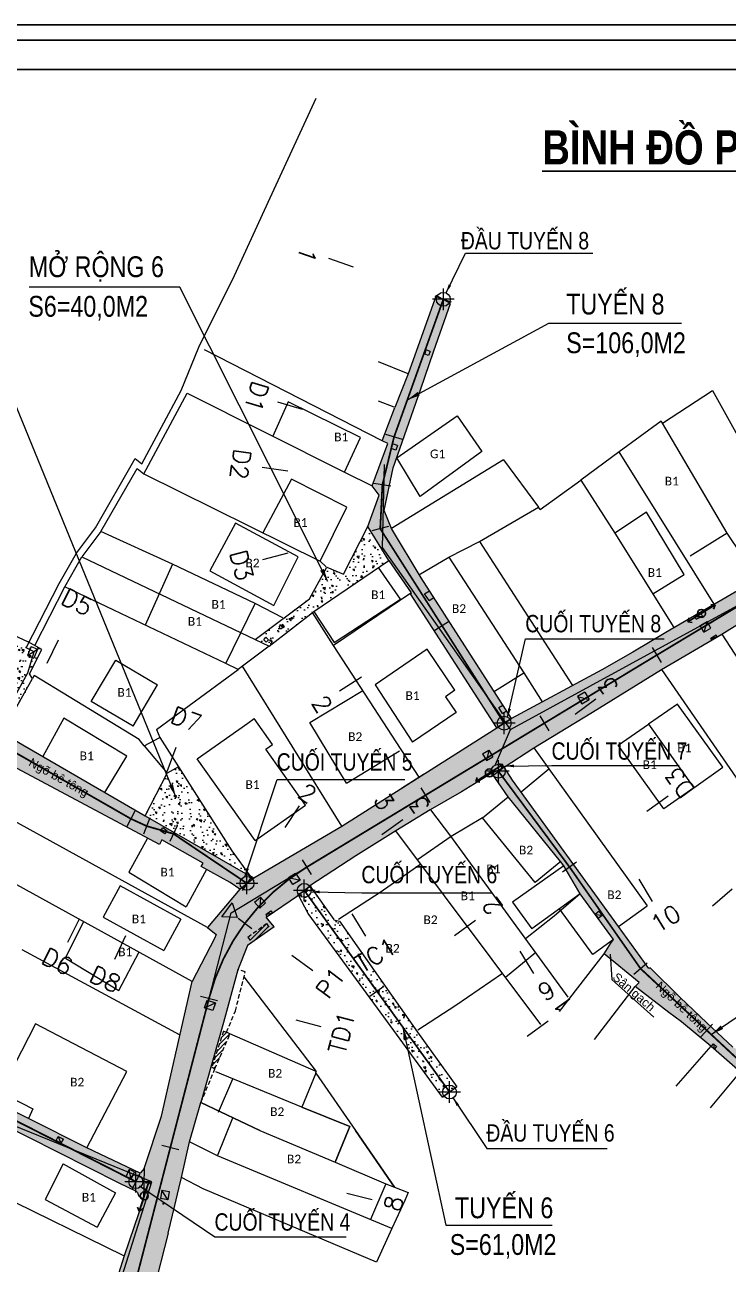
# Model space of a CAD drawing. Header units: metres. Extents: x 598023 to 599449, y 2304619 to 2304947.
# Drawn here: x 598711.2 to 598792.3, y 2304804.3 to 2304947.1 of the extents above; entities that cross this region are included whole.
import ezdxf
from ezdxf.enums import TextEntityAlignment as Align

# ---------------------------------------------------------------- set-up
doc = ezdxf.new("R2010")
doc.units = ezdxf.units.M
doc.header["$MEASUREMENT"] = 0
doc.header["$PDMODE"] = 2
doc.header["$PDSIZE"] = 0.1
doc.linetypes.add('CENTERX2', pattern=[4, 2.5, -0.5, 0.5, -0.5])
doc.linetypes.add('HIDDEN', pattern=[0.375, 0.25, -0.125])
for name, color, linetype in [('Diep_Layer8', 8, 'Continuous'), ('duong', 3, 'Continuous'), ('DUONG DIEN', 20, 'Continuous'), ('ga', 5, 'Continuous'), ('GHI CHU', 7, 'Continuous'), ('KHUNGTEN', 5, 'Continuous'), ('NHA', 2, 'Continuous'), ('pntelev', 2, 'Continuous'), ('thep', 2, 'Continuous'), ('tram', 6, 'Continuous'), ('TUYEN', 7, 'Continuous')]:
    doc.layers.add(name, color=color, linetype=linetype)
for name, color, linetype, lineweight in [('LC Dim', 8, 'Continuous', 18), ('LC Hatch', 252, 'Continuous', 9), ('LC Khac', 4, 'Continuous', 9), ('LC MANH DUT', 35, 'HIDDEN', 5), ('LC Net thay', 7, 'Continuous', 25), ('LC Text2', 7, 'Continuous', 25), ('Level 10', 7, 'Continuous', 0), ('Level 46', 7, 'Continuous', 0)]:
    doc.layers.add(name, color=color, linetype=linetype, lineweight=lineweight)
doc.styles.add('ghi chu', font='arial.ttf')
doc.styles.add('LC 1', font='')
doc.styles.add('LC3', font='', dxfattribs={"width": 0.8})
doc.styles.add('Legend', font='calibri.ttf')
doc.styles.add('T2', font='', dxfattribs={"width": 0.8})
doc.styles.add('TENCOC', font='Vnromanc.shx')
doc.styles.get('LC 1').set_extended_font_data('.VnAvantH', bold=True)
doc.styles.get('LC3').set_extended_font_data('.VnArialH', bold=True)
doc.styles.get('T2').set_extended_font_data('.VnArialH')
doc.dimstyles.get("Standard").update_dxf_attribs({"dimtxt": 0.18, "dimasz": 0.18, "dimexe": 0.18, "dimexo": 0.0625, "dimgap": 0.09, "dimtad": 0, "dimtih": 1, "dimtoh": 1, "dimdec": 4, "dimzin": 0, "dimdsep": 46, "dimtxsty": 'Standard', "dimcen": 0.09, "dimadec": 0, "dimazin": 0, "dimtfac": 1, "dimtdec": 4, "dimtofl": 0, "dimtmove": 0, "dimatfit": 3, "dimfxl": 1, "dimtolj": 1, "dimtzin": 0, "dimarcsym": 0})
pattern_1 = [(140, (598794.324, 2304714.6822), (0.188256, 2.15178), [0.225, -2.475]), (85, (598794.324, 2304714.6822), (-2.256576, -0.416254), [0.18, -1.98]), (190.4514, (598794.3397, 2304714.8616), (-2.06832, 1.735527), [0.19122, -2.103426]), (136.1842, (598793.724, 2304714.6822), (0.496558, 3.201724), [0.3375, -3.7125]), (186.6356, (598793.7653, 2304714.949), (-2.922356, 2.803986), [0.28683, -3.15514]), (81.1842, (598793.724, 2304714.6822), (-2.922356, 2.803986), [0.27, -2.97]), (111, (598793.874, 2304714.9822), (1.207857, 1.790721), [0.225, -2.475]), (56, (598793.874, 2304714.9822), (-2.17545, 0.729946), [0.18, -1.98]), (161.4514, (598793.9746, 2304715.1315), (-0.967593, 2.520667), [0.19122, -2.103426]), (127.5, (598794.324, 2304714.68224), (-0.9986816, 0.0364796), [0, -1.956, 0, -2.01, 0, -1.9875]), (97.5, (598794.324, 2304714.6822), (-1.183235, 0.7892086), [0, -1.146, 0, -1.911, 0, -0.7575]), (57.5, (598794.324, 2304714.01324), (0.0676646, 1.6014673), [0, -0.75, 0, -2.34, 0, -3.105]), (47.5, (598794.324, 2304713.7132), (-0.300315, 1.7495585), [0, -0.975, 0, -1.554, 0, -2.205])]

# ---------------------------------------------------------------- blocks, each defined once
blk = doc.blocks.new('dj')
at = {"layer": 'Diep_Layer8', "color": 6}
blk.add_line((598291.76, 2304639.49), (598295.46, 2304639.49), dxfattribs=at)
for points in [[(598292.14, 2304639.81), (598291.76, 2304639.49)], [(598292.14, 2304639.17), (598291.76, 2304639.49)], [(598295.07, 2304639.81), (598295.46, 2304639.49)], [(598295.07, 2304639.17), (598295.46, 2304639.49)]]:
    blk.add_lwpolyline(points, dxfattribs=at)
blk.add_circle((598293.61, 2304639.49), 0.459, dxfattribs=at)
blk = doc.blocks.new('a2')
at = {"layer": 'Defpoints', "flags": 128}
blk.add_lwpolyline([(297, 102.507), (0, 102.507), (0, -102.507), (297, -102.507)], close=True, dxfattribs=at)
at = {"layer": 'KHUNGTEN'}
blk.add_lwpolyline([(295.885, -100.496), (10, -100.496), (10, 101.392), (295.885, 101.392)], close=True, dxfattribs=at)
at = {"layer": 'thep'}
blk.add_lwpolyline([(293.77, -98.381), (12.115, -98.381), (12.115, 99.277), (293.77, 99.277)], close=True, dxfattribs=at)
blk = doc.blocks.new('TIEUDE1')
at = {"layer": 'LC Text2', "color": 7, "style": 'LC 1'}
blk.add_attdef('TIªU§Ò', text='', height=5, dxfattribs=at).set_placement((0, 0), align=Align.BOTTOM_CENTER)
blk.add_attdef('TL', text='', height=3, dxfattribs=at).set_placement((0, -2), align=Align.TOP_CENTER)
blk = doc.blocks.new('bu lon')
at = {"layer": 'LC Khac', "color": 9}
for p, q in [((0.786, 0), (-0.786, 0)), ((0, -0.786), (0, 0.786))]:
    blk.add_line(p, q, dxfattribs=at)
at = {"layer": 'LC Khac', "color": 7}
blk.add_circle((0, 0), 0.5, dxfattribs=at)
blk = doc.blocks.new('MM')
at = {"layer": 'LC Khac', "xscale": 2.289702860291335, "yscale": 2.289702860291335, "zscale": 2.289702860291335}
blk.add_blockref('bu lon', (0, 0), dxfattribs=at)
blk = doc.blocks.new('COCTRENTUYEN')
at = {"layer": 'LC Net thay', "lineweight": 0, "flags": 128}
blk.add_lwpolyline([(88.28, 223.51), (86.58, 222.46)], dxfattribs=at)
at = {"layer": 'TUYEN', "color": 1, "lineweight": 0}
for p, q in [((70.06, 275.52), (67.24, 276.53)), ((64.21, 259.12), (61.34, 259.98)), ((62.51, 252.03), (59.54, 252.46)), ((62.51, 242.58), (59.61, 241.81)), ((71, 228.28), (68.47, 226.67)), ((78.14, 217.07), (75.6, 215.46)), ((64.16, 207.24), (65.19, 205.53)), ((56.77, 200.52), (58.38, 199.33)), ((69.88, 201.01), (71.44, 198.45)), ((62.96, 196.26), (65.37, 194.47)), ((52.46, 191.52), (54.4, 191.02)), ((63.42, 188.78), (66.32, 188.02))]:
    blk.add_line(p, q, dxfattribs=at)
at = {"layer": 'TUYEN', "color": 2, "lineweight": 0}
for p, q in [((81.36, 271.48), (79.48, 272.15)), ((75.7, 255.67), (73.79, 256.24)), ((74.39, 250.3), (72.41, 250.59)), ((74.11, 245.65), (72.18, 245.14)), ((81.13, 234.72), (79.44, 233.65)), ((104.48, 231.68), (105.52, 229.97)), ((88.26, 223.51), (86.57, 222.44)), ((91.52, 223.82), (92.56, 222.11)), ((85.96, 216.84), (87.56, 218.04)), ((77.84, 215.53), (78.88, 213.82)), ((44.89, 212.85), (43.97, 211.07)), ((46.6, 212.06), (45.9, 210.19)), ((49.76, 211.14), (48.91, 209.33)), ((94.13, 205.84), (95.75, 207.01)), ((58.36, 205.35), (57.24, 203.69)), ((63.59, 203.12), (65.21, 204.29)), ((102.92, 205.01), (104.48, 202.44)), ((89.24, 196.72), (90.8, 194.15)), ((102.37, 194.05), (103.88, 195.36)), ((71.96, 191.51), (73.58, 192.68)), ((110.07, 186.85), (111.44, 188.31)), ((80.33, 179.89), (81.95, 181.06)), ((48.01, 174.34), (49.95, 173.84)), ((45.46, 171.04), (44.55, 169.25)), ((69.31, 168.82), (72.22, 168.07))]:
    blk.add_line(p, q, dxfattribs=at)
at = {"layer": 'TUYEN', "color": 5, "lineweight": 0}
for p, q in [((36.07, 232.54), (34.74, 229.86)), ((49.61, 220.17), (48.56, 217.36)), ((63.83, 213.44), (62.15, 210.96)), ((38.49, 200.39), (37.12, 197.72)), ((43.82, 198.46), (42.55, 195.74))]:
    blk.add_line(p, q, dxfattribs=at)
at = {"layer": 'TUYEN', "color": 3, "lineweight": 0}
for p, q in [((95.59, 224), (98, 225.78)), ((103.87, 212.85), (106.3, 214.6)), ((111.43, 201.91), (113.7, 203.88))]:
    blk.add_line(p, q, dxfattribs=at)
at = {"layer": 'TUYEN', "color": 6, "lineweight": 0}
for p, q in [((73.33, 210.14), (75.76, 211.89)), ((81.7, 198.52), (84.13, 200.27)), ((90.07, 186.9), (92.5, 188.66))]:
    blk.add_line(p, q, dxfattribs=at)
at = {"layer": 'TUYEN', "color": 1, "linetype": 'CENTERX2', "lineweight": 40, "const_width": 0.2}
for points in [[(80.42, 271.82), (74.74, 255.95), (73.4, 250.44), (73.15, 245.39), (87.42, 222.98), (73.15, 245.39), (87.42, 222.98)], [(-8.81, 224.42), (-2.99, 236.25), (9.41, 229.79), (12.18, 227.89), (24.36, 222.6), (29.99, 220.24), (44.43, 211.96), (46.25, 211.12), (49.33, 210.23), (57.8, 204.52)], [(121.53, 176.48), (118.39, 180.46), (103.13, 194.7), (94.94, 206.42), (86.76, 217.44)], [(81.14, 180.47), (64.4, 203.71)], [(-11.67, 189.14), (23.89, 171.23), (27.29, 179.15), (45.01, 170.14)]]:
    blk.add_lwpolyline(points, dxfattribs=at)
blk.add_lwpolyline([(0, 0), (9.33, 34.54), (26.36, 91.65), (41.92, 141.27), (44.53, 156.91), (53.43, 191.27, -0.195591), (64.67, 206.38), (105, 230.82), (130.47, 246.16), (140.63, 251.35), (151.4, 256.94)], format="xyb", dxfattribs=at)
at = {"layer": 'TUYEN', "color": 1, "lineweight": 0}
blk.add_lwpolyline([(53.43, 191.27), (55.98, 201.11), (64.67, 206.38)], dxfattribs=at)
blk.add_lwpolyline([(54.92, 200.66), (56.11, 202.26), (56.67, 200.6)], close=True, dxfattribs=at)
at = {"layer": 'LC MANH DUT', "xscale": 0.6987324145411622, "yscale": 0.6987324145411622, "zscale": 0.6987324145411622, "rotation": 359.999216292062}
for p in [(80.42, 271.82, 0), (87.42, 222.98, 0), (86.76, 217.44, 0), (57.8, 204.52), (64.4, 203.71, 0), (81.14, 180.47, 0), (45.01, 170.14)]:
    blk.add_blockref('MM', p, dxfattribs=at)
at = {"layer": 'LC Text2', "style": 'T2', "width": 0.8}
for s, p in [('®Çu tuyÕn 8', (82.43, 277.58)), ('cuèi tuyÕn 8', (89.86, 233.45, 0)), ('cuèi tuyÕn 5', (61.23, 217.51, 0)), ('cuèi tuyÕn 7', (92.88, 218.77, 0)), ('cuèi tuyÕn 6', (70.98, 204.53, 0)), ('®Çu tuyÕn 6', (85.37, 174.76)), ('cuèi tuyÕn 4', (54.06, 164.5, 0))]:
    blk.add_text(s, height=2, rotation=0.0008, dxfattribs=at).set_placement(p)
at = {"layer": 'TUYEN', "color": 1, "lineweight": 0, "style": 'TENCOC'}
for s, rotation, p in [('1', 250.3188, (64.09, 278.11)), ('D1', 253.2893, (58.46, 262.58)), ('D2', 261.7124, (56.33, 254.71)), ('D3', 284.8195, (55.78, 242.62)), ('2', 302.4739, (65.16, 225.35)), ('3', 302.4739, (72.29, 214.14)), ('TC1', 31.2177, (71.09, 194.14)), ('P1', 53.3514, (67.18, 191.05)), ('TD1', 75.485, (69.08, 184.7))]:
    blk.add_text(s, height=2, rotation=rotation, dxfattribs=at).set_placement(p)
at = {"layer": 'TUYEN', "color": 5, "lineweight": 0, "style": 'TENCOC'}
for s, rotation, p in [('D5', 333.6958, (36.21, 236.82)), ('D7', 339.664, (48.81, 223.1)), ('2', 325.9693, (63.52, 214.54)), ('D6', 332.8061, (33.95, 195.42)), ('D8', 334.9231, (39.47, 193.32))]:
    blk.add_text(s, height=2, rotation=rotation, dxfattribs=at).set_placement(p)
at = {"layer": 'TUYEN', "color": 3, "lineweight": 0, "style": 'TENCOC'}
for s, rotation, p in [('3', 126.5912, (100.71, 227.17)), ('D3', 125.7632, (109.51, 215.28))]:
    blk.add_text(s, height=2, rotation=rotation, dxfattribs=at).set_placement(p)
at = {"layer": 'TUYEN', "color": 6, "lineweight": 0, "style": 'TENCOC'}
for s, p in [('3', (78.99, 213.4)), ('2', (87.36, 201.78)), ('1', (95.53, 190.43))]:
    blk.add_text(s, height=2, rotation=125.7706, dxfattribs=at).set_placement(p)
at = {"layer": 'TUYEN', "color": 2, "lineweight": 0, "style": 'TENCOC'}
for s, rotation, p in [('10', 31.2177, (105.07, 198.71)), ('9', 31.2177, (92.08, 190.84)), ('8', 75.485, (75.44, 166.55))]:
    blk.add_text(s, height=2, rotation=rotation, dxfattribs=at).set_placement(p)
at = {"layer": 'LC Dim', "lineweight": 0}
for points in [[(80.73, 272.56, 0), (82.98, 277.14, 0), (97.62, 277.14, 0)], [(87.82, 223.66), (89.9, 232.7), (105.84, 232.7)], [(87.56, 218.04), (92.93, 218.11), (107.6, 218.11)], [(57.56, 205.28), (61.27, 216.5), (75.98, 216.5)], [(65.19, 203.55), (71.02, 203.42), (86.08, 203.42)], [(81.54, 179.78, 0), (85.42, 173.96, 0), (99.3, 173.96, 0)], [(45.44, 169.66), (54.1, 163.8), (69.21, 163.8)]]:
    blk.add_leader(points, dimstyle='Standard', override={"dimasz": 1, "dimgap": 0.09, "dimtad": 0, "dimdsep": 0, "dimtix": 1, "dimlwd": 0, "dimlwe": 0}, dxfattribs=at)

msp = doc.modelspace()

# ---------------------------------------------------------------- hatches: boundary and pattern name
at = {"layer": 'ga', "linetype": 'Continuous', "lineweight": 0, "ltscale": 2}
h = msp.add_hatch(dxfattribs=at)
h.set_pattern_fill('ANSI31', color=8, scale=3, angle=-0.17291)
h.set_pattern_definition([(44.827088727, (475.2, 0), (-0.26436360276, 0.26596406813), [])])
h.paths.add_polyline_path([(598734.868, 2304830.841), (598734.494, 2304831.056), (598734.113, 2304831.172), (598732.804, 2304826.995), (598733.148, 2304826.799)])
h.paths.add_polyline_path([(598739.546, 2304842.876), (598739.078, 2304843.545), (598736.928, 2304842.001), (598737.382, 2304841.363)])
at = {"layer": 'LC Hatch', "linetype": 'Continuous', "lineweight": 0}
h = msp.add_hatch(dxfattribs=at)
h.set_pattern_fill('AR-CONC', color=256, scale=0.3, angle=90)
h.set_pattern_definition(pattern_1)
h.paths.add_polyline_path([(598753.474, 2304889.077), (598752.649, 2304891.166), (598753.69, 2304896.053), (598756.841, 2304905.048), (598758.369, 2304909.541), (598760.293, 2304915.025), (598758.611, 2304915.949), (598755.41, 2304906.899), (598753.862, 2304903.014), (598752.407, 2304899.18), (598753.043, 2304898.864), (598751.249, 2304893.987), (598752.059, 2304892.903), (598750.76, 2304889.303), (598753.156, 2304885.376), (598755.776, 2304881.653), (598755.676, 2304881.548), (598765.608, 2304866.127), (598767.315, 2304867.18), (598756.9, 2304883.378)])
at = {"layer": 'LC Hatch', "linetype": 'HIDDEN', "lineweight": 0, "ltscale": 2.5}
h = msp.add_hatch(dxfattribs=at)
h.set_pattern_fill('AR-SAND', color=256, scale=0.5, angle=90)
h.set_pattern_definition([(127.5, (0, 0), (-0.9634118845, -0.03149667905), [0, -0.76, 0, -0.85, 0, -0.8125]), (97.5, (0, 0), (-1.4110730326, 0.8848883526), [0, -0.41, 0, -0.685, 0, -0.2625]), (57.5, (-4e-17, -0.615), (-0.00282952677, 1.55707093088), [0, -0.25, 0, -0.9, 0, -1.175]), (47.5, (-4e-17, -0.615), (-0.4388377825, 1.5030633023), [0, -0.125, 0, -0.59, 0, -0.675])])
h.paths.add_polyline_path([(598725.873, 2304790.199), (598725.691, 2304799.768), (598727.758, 2304807.872), (598728.516, 2304811.059), (598728.981, 2304813.011), (598729.31, 2304814.302), (598730.219, 2304818.39), (598731.534, 2304822.932), (598734.135, 2304832.136), (598735.774, 2304838.237), (598736.9, 2304841.026), (598739.96, 2304843.165), (598739.049, 2304844.276), (598742.775, 2304846.845), (598744.091, 2304847.911), (598749.356, 2304851.358), (598753.979, 2304854.255), (598757.952, 2304856.668), (598761.563, 2304858.746), (598765.024, 2304860.903), (598766.468, 2304861.572), (598769.883, 2304863.818), (598776.646, 2304867.917), (598784.591, 2304872.841), (598791.531, 2304876.896), (598795.282, 2304879.234), (598799.419, 2304881.734), (598806.419, 2304885.731), (598809.194, 2304887.569), (598809.363, 2304887.366), (598813.37, 2304889.811), (598815.837, 2304891.126), (598818.104, 2304892.45), (598821.651, 2304894.763), (598824.701, 2304896.386), (598823.845, 2304898.325), (598820.949, 2304896.977), (598808.446, 2304891.556), (598804.272, 2304888.298), (598800.814, 2304886.255), (598796.868, 2304883.962), (598785.074, 2304877.111), (598781.27, 2304874.823), (598777.708, 2304872.797), (598767.315, 2304867.18), (598765.608, 2304866.127), (598747.746, 2304854.766), (598737.644, 2304848.838), (598736.017, 2304847.534), (598732.275, 2304843.087), (598733.289, 2304842.288), (598733.087, 2304841.821), (598730.533, 2304836.867), (598726.996, 2304821.358), (598725, 2304815.335), (598724.929, 2304811.794), (598722.688, 2304805.26), (598719.938, 2304796.668), (598718.611, 2304793.013), (598718.926, 2304792.903), (598716.251, 2304781.576), (598716.011, 2304780.366), (598711.943, 2304766.604), (598708.327, 2304754.291), (598707.526, 2304751.514), (598705.885, 2304746.709), (598704.786, 2304742.751), (598704.047, 2304739.412), (598703.88, 2304739.374), (598701.684, 2304731.753), (598700.525, 2304728.067), (598700.003, 2304725.738), (598698.751, 2304721.855), (598698.789, 2304721.834), (598696.137, 2304713.164), (598694.253, 2304706.96), (598693.04, 2304702.842), (598688.785, 2304687.346), (598688.077, 2304684.751), (598686.739, 2304680.057), (598682.182, 2304663.63), (598680.959, 2304659.339), (598676.991, 2304645.685), (598676.739, 2304644.007), (598676.4, 2304643.428), (598681.955, 2304644.003), (598682.231, 2304646.111), (598686.295, 2304661.976), (598690.356, 2304677.655), (598695.519, 2304695.167), (598703.677, 2304721.191), (598709.433, 2304739.612), (598715.186, 2304757.546), (598718.109, 2304766.677), (598721.826, 2304778.186), (598723.609, 2304784.33)])
at = {"layer": 'LC Hatch', "linetype": 'Continuous', "lineweight": 0}
h = msp.add_hatch(dxfattribs=at)
h.set_pattern_fill('AR-CONC', color=256, scale=0.3, angle=90)
h.set_pattern_definition(pattern_1)
h.paths.add_polyline_path([(598753.156, 2304885.376), (598750.76, 2304889.303), (598747.945, 2304883.799), (598746.025, 2304884.634), (598744.02, 2304880.986), (598737.789, 2304876.301), (598739.397, 2304875.536), (598744.541, 2304879.516)], flags=17)
h = msp.add_hatch(dxfattribs=at)
h.set_pattern_fill('AR-CONC', color=256, scale=0.3, angle=90)
h.set_pattern_definition(pattern_1)
h.paths.add_polyline_path([(598708.649, 2304865.523), (598707.141, 2304866.137), (598704.497, 2304867.137), (598695.097, 2304870.759), (598691.551, 2304872.229), (598691.655, 2304873.049), (598677.711, 2304880.38), (598677.834, 2304880.772), (598674.573, 2304882.275), (598673.654, 2304880.597), (598673.523, 2304876.904), (598671.382, 2304872.668), (598671.074, 2304871.836), (598669.795, 2304868.595), (598670.641, 2304867.576), (598676.448, 2304878.46), (598683.239, 2304874.95), (598690.355, 2304871.125), (598694.527, 2304868.904), (598698.596, 2304866.795), (598698.787, 2304867.053), (598707.332, 2304863.287), (598708.655, 2304862.346), (598726.743, 2304852.667), (598727.041, 2304853.189), (598731.79, 2304850.505), (598731.568, 2304850.115), (598734.894, 2304848.293), (598736.017, 2304847.534), (598737.644, 2304848.838), (598737.192, 2304849.016), (598725.097, 2304855.979), (598725.101, 2304855.986)])
h = msp.add_hatch(dxfattribs=at)
h.set_pattern_fill('AR-CONC', color=256, scale=0.3, angle=90)
h.set_pattern_definition(pattern_1)
h.paths.add_polyline_path([(598713.218, 2304875.127), (598711.64, 2304876.026), (598705.158, 2304878.991), (598701.543, 2304880.673), (598698.019, 2304882.497), (598697.068, 2304880.58), (598708.143, 2304876.012), (598710.02, 2304875.182), (598710.541, 2304874.671), (598710.4, 2304874.092), (598707.141, 2304866.137), (598708.649, 2304865.523), (598712.145, 2304871.783), (598711.786, 2304872.35)], flags=17)
h = msp.add_hatch(dxfattribs=at)
h.set_pattern_fill('AR-CONC', color=256, scale=0.3, angle=90)
h.set_pattern_definition(pattern_1)
h.paths.add_polyline_path([(598728.957, 2304861.603), (598727.632, 2304860.878), (598725.097, 2304855.979), (598737.192, 2304849.016), (598735.101, 2304851.937)])
h = msp.add_hatch(dxfattribs=at)
h.set_pattern_fill('AR-CONC', color=256, scale=0.3, angle=90)
h.set_pattern_definition(pattern_1)
h.paths.add_polyline_path([(598779.613, 2304843.233), (598767.433, 2304860.069), (598766.468, 2304861.572), (598765.024, 2304860.903), (598766.905, 2304858.164), (598772.965, 2304850.713), (598773.327, 2304850.198), (598775.194, 2304846.993), (598779.05, 2304841.731), (598778.732, 2304841.288), (598777.993, 2304840.077), (598781.995, 2304836.771), (598781.562, 2304836.289), (598785.424, 2304833.306), (598786.873, 2304832.247), (598790.254, 2304829.424), (598793.66, 2304826.486), (598796.649, 2304823.811), (598795.798, 2304822.811), (598797.92, 2304821.183), (598799.893, 2304819.284), (598801.225, 2304821.009), (598799.438, 2304822.696), (598799.655, 2304823.012), (598795.928, 2304826.365), (598793.12, 2304829.149), (598792.801, 2304829.312), (598789.805, 2304832.11), (598786.732, 2304835.041), (598783.267, 2304838.455), (598783.108, 2304838.359)], flags=17)
h = msp.add_hatch(dxfattribs=at)
h.set_pattern_fill('AR-CONC', color=256, scale=0.3, angle=90)
h.set_pattern_definition(pattern_1)
h.paths.add_polyline_path([(598747.484, 2304843.831), (598746.883, 2304843.969), (598744.091, 2304847.911), (598742.775, 2304846.845), (598743.897, 2304844.721), (598753.027, 2304832.215), (598759.354, 2304823.549), (598760.992, 2304824.735), (598756.459, 2304831.031)], flags=17)
h = msp.add_hatch(dxfattribs=at)
h.set_pattern_fill('AR-CONC', color=256, scale=0.3, angle=90)
h.set_pattern_definition(pattern_1)
h.paths.add_polyline_path([(598707.205, 2304821.187), (598722.095, 2304813.679), (598724.066, 2304812.726), (598724.212, 2304812.572), (598724.343, 2304812.23), (598724.668, 2304811.994), (598724.929, 2304811.794), (598725, 2304815.335), (598724.517, 2304814.805), (598718.378, 2304817.716), (598711.681, 2304821.087), (598707.231, 2304823.318), (598705.15, 2304824.203), (598704.807, 2304823.397), (598703.491, 2304820.516), (598701.922, 2304816.606), (598699.435, 2304817.776), (598686.887, 2304823.866), (598683.65, 2304825.548), (598682.507, 2304826.166), (598678.794, 2304828.118), (598675.18, 2304829.938), (598671.633, 2304831.783), (598667.81, 2304833.614), (598666.869, 2304831.926), (598672.492, 2304829.265), (598676.062, 2304827.428), (598679.632, 2304825.587), (598683.272, 2304823.738), (598687.236, 2304821.736), (598691.033, 2304819.82), (598695.07, 2304817.74), (598695.068, 2304817.571), (598704.011, 2304813.533), (598704.411, 2304814.422)])

# ---------------------------------------------------------------- linework, layer by layer
at = {"layer": 'duong', "color": 4, "linetype": 'Continuous', "lineweight": 0}
for p, q in [((598758.611, 2304915.949), (598755.41, 2304906.899)), ((598760.293, 2304915.025), (598758.611, 2304915.949)), ((598758.369, 2304909.541), (598760.293, 2304915.025)), ((598756.841, 2304905.048), (598758.369, 2304909.541)), ((598755.41, 2304906.899), (598753.862, 2304903.014)), ((598753.69, 2304896.053), (598756.841, 2304905.048)), ((598752.407, 2304899.18), (598753.862, 2304903.014)), ((598751.249, 2304893.987), (598753.043, 2304898.864)), ((598753.043, 2304898.864), (598752.407, 2304899.18)), ((598752.649, 2304891.166), (598753.69, 2304896.053)), ((598750.76, 2304889.303), (598752.059, 2304892.903)), ((598752.059, 2304892.903), (598751.249, 2304893.987)), ((598753.474, 2304889.077), (598752.649, 2304891.166)), ((598747.945, 2304883.799), (598750.76, 2304889.303)), ((598756.9, 2304883.378), (598753.474, 2304889.077)), ((598744.02, 2304880.986), (598746.025, 2304884.634)), ((598744.541, 2304879.516), (598753.156, 2304885.376)), ((598746.025, 2304884.634), (598747.945, 2304883.799)), ((598753.156, 2304885.376), (598755.754, 2304881.684)), ((598767.315, 2304867.18), (598756.9, 2304883.378)), ((598796.868, 2304883.962), (598785.074, 2304877.111)), ((598755.676, 2304881.548), (598755.767, 2304881.644)), ((598765.608, 2304866.127), (598755.676, 2304881.548)), ((598737.789, 2304876.301), (598744.02, 2304880.986)), ((598705.158, 2304878.991), (598711.64, 2304876.026)), ((598739.397, 2304875.536), (598744.541, 2304879.516)), ((598791.531, 2304876.896), (598795.282, 2304879.234)), ((598785.074, 2304877.111), (598781.27, 2304874.823)), ((598713.218, 2304875.127), (598711.64, 2304876.026)), ((598737.789, 2304876.301), (598739.397, 2304875.536)), ((598784.591, 2304872.841), (598791.531, 2304876.896)), ((598711.786, 2304872.35), (598713.218, 2304875.127)), ((598781.27, 2304874.823), (598777.708, 2304872.797)), ((598777.708, 2304872.797), (598767.315, 2304867.18)), ((598776.646, 2304867.917), (598784.591, 2304872.841)), ((598708.649, 2304865.523), (598712.145, 2304871.783)), ((598712.145, 2304871.783), (598711.786, 2304872.35)), ((598769.883, 2304863.818), (598776.646, 2304867.917)), ((598708.649, 2304865.523), (598725.101, 2304855.986)), ((598747.746, 2304854.766), (598765.608, 2304866.127)), ((598725.013, 2304864.031), (598726.8, 2304865.015)), ((598726.8, 2304865.015), (598728.957, 2304861.603)), ((598725.013, 2304864.031), (598727.632, 2304860.878)), ((598766.468, 2304861.572), (598769.883, 2304863.818)), ((598726.743, 2304852.667), (598708.655, 2304862.346)), ((598728.957, 2304861.603), (598735.101, 2304851.937)), ((598767.433, 2304860.069), (598766.468, 2304861.572)), ((598725.097, 2304855.979), (598727.632, 2304860.878)), ((598765.024, 2304860.903), (598761.563, 2304858.746)), ((598766.905, 2304858.164), (598765.024, 2304860.903)), ((598779.613, 2304843.233), (598767.433, 2304860.069)), ((598761.563, 2304858.746), (598757.952, 2304856.668)), ((598772.965, 2304850.713), (598766.905, 2304858.164)), ((598757.952, 2304856.668), (598753.979, 2304854.255)), ((598737.644, 2304848.838), (598747.746, 2304854.766)), ((598753.979, 2304854.255), (598749.356, 2304851.358)), ((598727.041, 2304853.189), (598726.743, 2304852.667)), ((598731.79, 2304850.505), (598727.041, 2304853.189)), ((598735.101, 2304851.937), (598737.192, 2304849.016)), ((598749.356, 2304851.358), (598744.091, 2304847.911)), ((598731.568, 2304850.115), (598731.79, 2304850.505)), ((598734.894, 2304848.293), (598731.568, 2304850.115)), ((598773.327, 2304850.198), (598772.965, 2304850.713)), ((598775.194, 2304846.993), (598773.327, 2304850.198)), ((598737.192, 2304849.016), (598737.644, 2304848.838)), ((598736.017, 2304847.534), (598732.275, 2304843.087)), ((598736.017, 2304847.534), (598734.894, 2304848.293)), ((598744.091, 2304847.911), (598746.856, 2304844.007)), ((598779.05, 2304841.731), (598775.194, 2304846.993)), ((598739.049, 2304844.276), (598742.775, 2304846.845)), ((598743.897, 2304844.721), (598742.775, 2304846.845)), ((598739.96, 2304843.165), (598739.049, 2304844.276)), ((598753.027, 2304832.215), (598743.897, 2304844.721)), ((598732.275, 2304843.087), (598733.289, 2304842.288)), ((598739.96, 2304843.165), (598736.9, 2304841.026)), ((598746.841, 2304843.979), (598747.484, 2304843.831)), ((598747.484, 2304843.831), (598756.459, 2304831.031)), ((598783.108, 2304838.359), (598779.613, 2304843.233)), ((598733.087, 2304841.821), (598730.533, 2304836.867)), ((598733.289, 2304842.288), (598733.087, 2304841.821)), ((598777.993, 2304840.077), (598778.732, 2304841.288)), ((598778.732, 2304841.288), (598779.05, 2304841.731)), ((598736.9, 2304841.026), (598735.774, 2304838.237)), ((598781.995, 2304836.771), (598777.993, 2304840.077)), ((598783.267, 2304838.455), (598783.108, 2304838.359)), ((598786.732, 2304835.041), (598783.267, 2304838.455)), ((598735.774, 2304838.237), (598734.135, 2304832.136)), ((598726.996, 2304821.358), (598730.533, 2304836.867)), ((598781.562, 2304836.289), (598781.995, 2304836.771)), ((598785.424, 2304833.306), (598781.562, 2304836.289)), ((598789.805, 2304832.11), (598786.732, 2304835.041)), ((598786.873, 2304832.247), (598785.424, 2304833.306)), ((598734.135, 2304832.136), (598731.534, 2304822.932)), ((598759.354, 2304823.549), (598753.027, 2304832.215)), ((598790.254, 2304829.424), (598786.873, 2304832.247)), ((598792.801, 2304829.312), (598789.805, 2304832.11)), ((598756.459, 2304831.031), (598760.992, 2304824.735)), ((598793.66, 2304826.486), (598790.254, 2304829.424)), ((598760.992, 2304824.735), (598759.354, 2304823.549)), ((598711.681, 2304821.087), (598707.231, 2304823.318)), ((598730.219, 2304818.39), (598731.534, 2304822.932)), ((598725, 2304815.335), (598726.996, 2304821.358)), ((598707.205, 2304821.187), (598722.095, 2304813.679)), ((598718.378, 2304817.716), (598711.681, 2304821.087)), ((598729.31, 2304814.302), (598730.219, 2304818.39)), ((598724.517, 2304814.805), (598718.378, 2304817.716)), ((598725, 2304815.335), (598724.517, 2304814.805)), ((598728.981, 2304813.011), (598729.31, 2304814.302)), ((598722.095, 2304813.679), (598724.066, 2304812.726)), ((598724.066, 2304812.726), (598724.212, 2304812.572)), ((598728.516, 2304811.059), (598728.981, 2304813.011)), ((598724.929, 2304811.794), (598722.688, 2304805.26)), ((598724.212, 2304812.572), (598724.343, 2304812.23)), ((598724.343, 2304812.23), (598724.668, 2304811.994)), ((598724.668, 2304811.994), (598724.929, 2304811.794)), ((598727.758, 2304807.872), (598728.516, 2304811.059)), ((598727.758, 2304807.872), (598725.722, 2304799.886)), ((598722.688, 2304805.26), (598719.938, 2304796.668))]:
    msp.add_line(p, q, dxfattribs=at)
at = {"layer": 'duong', "linetype": 'HIDDEN', "lineweight": 0, "ltscale": 2}
for p, q in [((598736.928, 2304842.001), (598739.078, 2304843.545)), ((598739.078, 2304843.545), (598739.546, 2304842.876)), ((598736.928, 2304842.001), (598737.379, 2304841.368)), ((598735.504, 2304833.483), (598736.641, 2304838.004)), ((598736.641, 2304838.004), (598735.774, 2304838.237)), ((598734.494, 2304831.056), (598735.504, 2304833.483)), ((598734.113, 2304831.172), (598732.804, 2304826.995)), ((598733.148, 2304826.799), (598734.868, 2304830.841)), ((598734.113, 2304831.172), (598734.494, 2304831.056)), ((598734.868, 2304830.841), (598734.494, 2304831.056)), ((598732.804, 2304826.995), (598733.148, 2304826.799)), ((598731.534, 2304822.932), (598733.148, 2304826.799))]:
    msp.add_line(p, q, dxfattribs=at)
at = {"layer": 'duong', "color": 4, "linetype": 'Continuous', "lineweight": 0, "flags": 128}
for points in [[(598753.156, 2304885.376), (598750.76, 2304889.303)], [(598765.608, 2304866.127), (598767.315, 2304867.18)], [(598728.957, 2304861.603), (598727.632, 2304860.878)], [(598765.024, 2304860.903), (598766.468, 2304861.572)], [(598725.097, 2304855.979), (598737.192, 2304849.016)], [(598736.017, 2304847.534), (598737.644, 2304848.838)], [(598742.775, 2304846.845), (598744.091, 2304847.911)], [(598725, 2304815.335), (598724.929, 2304811.794)]]:
    msp.add_lwpolyline(points, dxfattribs=at)
at = {"layer": 'ga', "linetype": 'Continuous', "lineweight": 0}
for p, q in [((598755.41, 2304906.899), (598751.999, 2304908.293)), ((598753.799, 2304903.048), (598752.002, 2304903.764)), ((598788.394, 2304878.909), (598789.296, 2304878.964)), ((598789.832, 2304878.361), (598789.471, 2304877.138)), ((598738.766, 2304876.268), (598739.026, 2304876.544)), ((598739.051, 2304875.973), (598738.766, 2304876.268)), ((598739.051, 2304875.973), (598739.311, 2304876.25)), ((598790.259, 2304876.403), (598790.984, 2304876.613)), ((598711.974, 2304875.49), (598711.542, 2304874.428)), ((598711.542, 2304874.428), (598712.715, 2304875.188)), ((598711.542, 2304874.428), (598712.283, 2304874.127)), ((598711.974, 2304875.49), (598712.715, 2304875.188)), ((598712.715, 2304875.188), (598712.283, 2304874.127)), ((598774.893, 2304869.714), (598776.261, 2304869.363)), ((598763.963, 2304863.118), (598764.705, 2304863.55)), ((598763.963, 2304863.118), (598764.426, 2304862.353)), ((598764.705, 2304863.55), (598764.426, 2304862.353)), ((598764.426, 2304862.353), (598765.169, 2304862.785)), ((598764.705, 2304863.55), (598765.169, 2304862.785)), ((598726.883, 2304854.255), (598727.137, 2304854.583)), ((598726.883, 2304854.255), (598727.625, 2304854.205)), ((598727.372, 2304853.877), (598727.625, 2304854.205)), ((598741.607, 2304848.861), (598742.945, 2304848.554)), ((598738.379, 2304846.605), (598738.304, 2304845.34)), ((598738.989, 2304844.589), (598739.771, 2304844.774)), ((598776.95, 2304844.597), (598777.758, 2304844.535)), ((598731.954, 2304833.842), (598733.205, 2304834.426)), ((598790.254, 2304829.424), (598786.227, 2304824.811)), ((598790.567, 2304829.692), (598790.652, 2304829.08)), ((598793.66, 2304826.486), (598790.195, 2304822.314)), ((598714.854, 2304818.537), (598715.106, 2304819.016)), ((598715.434, 2304818.239), (598714.854, 2304818.537)), ((598715.434, 2304818.239), (598715.686, 2304818.718)), ((598722.906, 2304814.354), (598723.278, 2304815.221)), ((598723.513, 2304814.094), (598722.906, 2304814.354)), ((598723.885, 2304814.961), (598723.278, 2304815.221)), ((598727.035, 2304812.837), (598726.869, 2304811.88)), ((598727.035, 2304812.837), (598727.879, 2304812.69)), ((598727.879, 2304812.69), (598727.712, 2304811.733))]:
    msp.add_line(p, q, dxfattribs=at)
at = {"layer": 'ga', "linetype": 'Continuous', "lineweight": 0, "flags": 128}
for points in [[(598757.303, 2304909.187), (598757.472, 2304909.658)], [(598757.763, 2304909.022), (598757.303, 2304909.187)], [(598757.931, 2304909.493), (598757.472, 2304909.658)], [(598757.931, 2304909.493), (598757.763, 2304909.022)], [(598753.593, 2304898.837), (598753.425, 2304898.294)], [(598754.155, 2304898.634), (598753.593, 2304898.837)], [(598754.155, 2304898.634), (598753.987, 2304898.091)], [(598753.987, 2304898.091), (598753.425, 2304898.294)], [(598757.83, 2304880.773), (598757.29, 2304881.548), (598757.847, 2304881.906)], [(598757.83, 2304880.773), (598758.357, 2304881.112)], [(598788.394, 2304878.908), (598788.394, 2304878.909)], [(598788.394, 2304878.909), (598788.395, 2304878.909)], [(598789.296, 2304878.964), (598789.148, 2304879.271), (598788.435, 2304878.929)], [(598788.583, 2304878.621), (598788.435, 2304878.929)], [(598788.583, 2304878.621), (598789.296, 2304878.964)], [(598789.044, 2304877.907), (598789.832, 2304878.361)], [(598790.256, 2304877.585), (598789.832, 2304878.361)], [(598740.968, 2304878.029), (598740.528, 2304877.773)], [(598740.706, 2304877.499), (598740.528, 2304877.773)], [(598741.146, 2304877.755), (598740.706, 2304877.499)], [(598741.146, 2304877.755), (598740.968, 2304878.029)], [(598789.471, 2304877.138), (598789.047, 2304877.915)], [(598789.471, 2304877.138), (598790.256, 2304877.585)], [(598739.026, 2304876.544), (598739.311, 2304876.25)], [(598790.872, 2304876.77), (598790.259, 2304876.403)], [(598790.37, 2304876.246), (598790.259, 2304876.403)], [(598790.984, 2304876.613), (598790.37, 2304876.246)], [(598790.984, 2304876.613), (598790.872, 2304876.77)], [(598775.759, 2304870.206), (598774.893, 2304869.714)], [(598775.759, 2304870.206), (598776.261, 2304869.363)], [(598766.273, 2304867.78), (598765.864, 2304868.447), (598766.314, 2304868.737)], [(598774.893, 2304869.714), (598775.394, 2304868.871)], [(598775.394, 2304868.871), (598776.261, 2304869.363)], [(598766.273, 2304867.78), (598766.738, 2304868.078)], [(598727.372, 2304853.877), (598726.883, 2304854.255)], [(598727.625, 2304854.205), (598727.137, 2304854.583)], [(598715.106, 2304819.016), (598715.686, 2304818.718)], [(598715.434, 2304818.239), (598715.106, 2304819.016)], [(598723.513, 2304814.094), (598723.278, 2304815.221)], [(598723.513, 2304814.094), (598723.885, 2304814.961)], [(598727.712, 2304811.733), (598727.035, 2304812.837)], [(598727.712, 2304811.733), (598726.869, 2304811.88)]]:
    msp.add_lwpolyline(points, dxfattribs=at)
at = {"layer": 'ga', "linetype": 'Continuous', "lineweight": 0}
for points in [[(598742.945, 2304848.554), (598742.109, 2304848.042), (598741.607, 2304848.861), (598742.443, 2304849.373)], [(598738.974, 2304845.941), (598738.304, 2304845.34), (598737.708, 2304846.004), (598738.379, 2304846.605)], [(598777.758, 2304844.535), (598777.407, 2304844.968), (598776.95, 2304844.597), (598777.301, 2304844.165)], [(598732.9, 2304833.523), (598731.954, 2304833.842), (598732.259, 2304834.745), (598733.205, 2304834.426)], [(598790.652, 2304829.08), (598790.301, 2304829.383), (598790.567, 2304829.692), (598790.919, 2304829.389)]]:
    msp.add_lwpolyline(points, close=True, dxfattribs=at)
for points in [[(598738.989, 2304844.589), (598739.591, 2304845.036), (598739.771, 2304844.774)], [(598738.989, 2304844.589), (598739.154, 2304844.349)]]:
    msp.add_lwpolyline(points, dxfattribs=at)
at = {"layer": 'Level 10', "color": 8, "linetype": 'ByBlock', "lineweight": 13}
for p, q in [((598752.407, 2304899.18), (598731.96, 2304909.67)), ((598724.95, 2304895.37), (598729.93, 2304904.68)), ((598729.93, 2304904.68), (598748.07, 2304895.57)), ((598784.71, 2304901.22), (598790.47, 2304904.99)), ((598790.47, 2304904.99), (598800.814, 2304886.255)), ((598784.54, 2304901.43), (598779.69, 2304897.92)), ((598784.71, 2304901.22), (598784.54, 2304901.43)), ((598792.15, 2304888.54), (598784.71, 2304901.22)), ((598766.37, 2304896.98), (598753.474, 2304889.077)), ((598766.37, 2304896.98), (598770.42, 2304891.53)), ((598779.69, 2304897.92), (598775.28, 2304894.65)), ((598790.665, 2304880.358), (598779.69, 2304897.92)), ((598720.02, 2304888.73), (598724.17, 2304896.01)), ((598724.17, 2304896.01), (598724.95, 2304895.37)), ((598748.07, 2304895.57), (598751.242, 2304893.99)), ((598724.95, 2304895.37), (598745.27, 2304885.32)), ((598770.6, 2304891.27), (598775.28, 2304894.65)), ((598775.28, 2304894.65), (598779.2, 2304888.56)), ((598763.61, 2304887.57), (598770.42, 2304891.53)), ((598770.6, 2304891.27), (598770.42, 2304891.53)), ((598720.02, 2304888.73), (598717.81, 2304885.8)), ((598728.26, 2304884.97), (598720.02, 2304888.73)), ((598779.2, 2304888.56), (598786.014, 2304877.657)), ((598795.65, 2304883.28), (598792.15, 2304888.54)), ((598760.09, 2304885.76), (598763.61, 2304887.57)), ((598763.61, 2304887.57), (598774.347, 2304870.98)), ((598715.86, 2304882.37), (598717.81, 2304885.8)), ((598717.81, 2304885.8), (598737.789, 2304876.301)), ((598756.64, 2304883.74), (598760.09, 2304885.76)), ((598760.09, 2304885.76), (598768.72, 2304872.46)), ((598737.78, 2304880.42), (598728.26, 2304884.97)), ((598745.27, 2304885.32), (598745.971, 2304884.657)), ((598712.385, 2304875.602), (598715.86, 2304882.37)), ((598734.41, 2304873.51), (598715.86, 2304882.37)), ((598755.71, 2304881.64), (598746.82, 2304875.61)), ((598740.96, 2304878.78), (598737.78, 2304880.42)), ((598744.332, 2304879.457), (598744.33, 2304879.46)), ((598746.82, 2304875.61), (598744.376, 2304879.389)), ((598739.397, 2304875.536), (598736.33, 2304873.22)), ((598756.661, 2304860.436), (598746.82, 2304875.61)), ((598791.531, 2304876.896), (598803.95, 2304857.65)), ((598726.4, 2304865.93), (598735.84, 2304872.84)), ((598735.84, 2304872.84), (598734.41, 2304873.51)), ((598736.33, 2304873.22), (598735.84, 2304872.84)), ((598747.756, 2304854.772), (598736.33, 2304873.22)), ((598784.591, 2304872.841), (598798.53, 2304852.58)), ((598712.31, 2304872.14), (598712.145, 2304871.783)), ((598724.42, 2304864.75), (598712.31, 2304872.14)), ((598768.72, 2304872.46), (598770.844, 2304869.087)), ((598726.4, 2304865.93), (598726.8, 2304865.015)), ((598783.078, 2304866.539), (598788.296, 2304859.207)), ((598725.013, 2304864.031), (598724.42, 2304864.75)), ((598769.883, 2304863.818), (598771.62, 2304861.39)), ((598771.62, 2304861.39), (598782.92, 2304845.58)), ((598732.275, 2304843.087), (598706.2, 2304857.47)), ((598763.954, 2304855.748), (598766.905, 2304858.164)), ((598757.962, 2304856.651), (598760.29, 2304853.64)), ((598770.022, 2304848.286), (598763.954, 2304855.748)), ((598770.68, 2304831.91), (598753.979, 2304854.255)), ((598760.29, 2304853.64), (598773.81, 2304835.09)), ((598730.533, 2304836.867), (598704.095, 2304851.429)), ((598773.327, 2304850.198), (598767.414, 2304846.002)), ((598772.974, 2304850.702), (598770.022, 2304848.286)), ((598775.194, 2304846.993), (598769.641, 2304842.946)), ((598767.414, 2304846.002), (598769.641, 2304842.946)), ((598776.682, 2304839.976), (598772.826, 2304845.267)), ((598729.122, 2304830.677), (598710.95, 2304840.54)), ((598772.84, 2304833.405), (598777.993, 2304840.077)), ((598736.49, 2304837.405), (598744.82, 2304826.49)), ((598776.862, 2304830.203), (598781.562, 2304836.289)), ((598744.82, 2304826.49), (598734.877, 2304830.836)), ((598743.17, 2304822.41), (598733.23, 2304826.46)), ((598744.77, 2304826.31), (598743.17, 2304822.41)), ((598744.77, 2304826.31), (598743.17, 2304822.41)), ((598744.77, 2304826.31), (598744.82, 2304826.49)), ((598744.77, 2304826.31), (598749.34, 2304819.69)), ((598738.31, 2304819.69), (598731.534, 2304822.932)), ((598731.534, 2304822.932), (598738.31, 2304819.69)), ((598743.17, 2304822.41), (598748.7, 2304820.16)), ((598748.7, 2304820.16), (598743.17, 2304822.41)), ((598748.7, 2304820.16), (598748.51, 2304819.69)), ((598748.51, 2304819.69), (598748.7, 2304820.16)), ((598733.46, 2304816.78), (598730.219, 2304818.39)), ((598738.31, 2304819.69), (598746.99, 2304816.04)), ((598738.31, 2304819.69), (598746.99, 2304816.04)), ((598748.51, 2304819.69), (598746.99, 2304816.04)), ((598746.99, 2304816.04), (598748.51, 2304819.69)), ((598753.83, 2304813.19), (598749.34, 2304819.69)), ((598749.34, 2304819.69), (598753.83, 2304813.19)), ((598753.52, 2304808.42), (598733.46, 2304816.78)), ((598746.99, 2304816.04), (598752.84, 2304813.58)), ((598731.79, 2304812.98), (598729.31, 2304814.302)), ((598722.64, 2304805.28), (598705.26, 2304813.8)), ((598751.75, 2304804.55), (598731.79, 2304812.98)), ((598752.84, 2304813.58), (598753.83, 2304813.19)), ((598753.83, 2304813.19), (598755.4, 2304812.58)), ((598755, 2304811.65), (598753.52, 2304808.42)), ((598755.4, 2304812.58), (598755, 2304811.65)), ((598753.52, 2304808.42), (598751.75, 2304804.55))]:
    msp.add_line(p, q, dxfattribs=at)
at = {"layer": 'Level 10', "color": 8, "linetype": 'ByBlock', "lineweight": 0}
for p, q in [((598741.58, 2304903.67), (598739.81, 2304899.72)), ((598749.93, 2304899.58), (598741.58, 2304903.67)), ((598754.093, 2304897.205), (598761.03, 2304902.07)), ((598761.03, 2304902.07), (598763.88, 2304897.95)), ((598748.07, 2304895.57), (598749.93, 2304899.58)), ((598756.79, 2304892.78), (598754.093, 2304897.205)), ((598763.88, 2304897.95), (598756.79, 2304892.78)), ((598741.98, 2304894.76), (598738.68, 2304888.58)), ((598748.33, 2304891.52), (598741.98, 2304894.76)), ((598745.27, 2304885.32), (598748.33, 2304891.52)), ((598782.85, 2304890.98), (598779.2, 2304888.56)), ((598787.2, 2304883.78), (598782.85, 2304890.98)), ((598735.5, 2304889.7), (598732.56, 2304884.19)), ((598742.72, 2304885.81), (598735.5, 2304889.7)), ((598792.15, 2304888.54), (598787.89, 2304885.88)), ((598739.92, 2304880.19), (598742.72, 2304885.81)), ((598728.26, 2304884.97), (598725.12, 2304877.95)), ((598732.56, 2304884.19), (598739.92, 2304880.19)), ((598754.51, 2304880.94), (598751.968, 2304884.568)), ((598783.58, 2304881.54), (598787.2, 2304883.78)), ((598734.41, 2304873.51), (598737.78, 2304880.42)), ((598746.86, 2304875.95), (598754.51, 2304880.94)), ((598744.541, 2304879.516), (598746.86, 2304875.95)), ((598757.58, 2304875.19), (598751.61, 2304871.06)), ((598760.77, 2304870.44), (598757.58, 2304875.19)), ((598718.89, 2304869.14), (598721.72, 2304873.92)), ((598721.72, 2304873.92), (598726.53, 2304871.07)), ((598765.33, 2304870.32), (598768.72, 2304872.46)), ((598723.71, 2304866.3), (598726.53, 2304871.07)), ((598744.06, 2304866.71), (598750.19, 2304870.42)), ((598751.61, 2304871.06), (598755.91, 2304864.46)), ((598760.77, 2304870.44), (598759.71, 2304869.69)), ((598723.71, 2304866.3), (598718.89, 2304869.14)), ((598759.71, 2304869.69), (598760.94, 2304867.88)), ((598786.41, 2304868.84), (598783.08, 2304866.54)), ((598791.65, 2304861.59), (598786.41, 2304868.84)), ((598715.76, 2304867.24), (598713.342, 2304862.803)), ((598723, 2304862.86), (598715.76, 2304867.24)), ((598736.92, 2304866.65), (598737.68, 2304867.18)), ((598739.78, 2304864.2), (598737.68, 2304867.18)), ((598760.94, 2304867.88), (598755.91, 2304864.46)), ((598731.1, 2304862.54), (598736.92, 2304866.65)), ((598748.29, 2304859.74), (598744.06, 2304866.71)), ((598779.59, 2304864.13), (598783.08, 2304866.54)), ((598739.02, 2304863.67), (598739.78, 2304864.2)), ((598784.85, 2304856.76), (598779.59, 2304864.13)), ((598720.464, 2304858.674), (598723, 2304862.86)), ((598743.58, 2304857.21), (598739.02, 2304863.67)), ((598748.29, 2304859.74), (598754.41, 2304863.45)), ((598737.77, 2304853.11), (598731.1, 2304862.54)), ((598768.4, 2304858.75), (598771.62, 2304861.39)), ((598788.3, 2304859.21), (598791.65, 2304861.59)), ((598788.3, 2304859.21), (598784.85, 2304856.76)), ((598737.77, 2304853.11), (598743.58, 2304857.21)), ((598763.954, 2304855.748), (598760.34, 2304853.57)), ((598725.387, 2304853.393), (598723.21, 2304849.46)), ((598760.34, 2304853.57), (598756.49, 2304850.91)), ((598752.16, 2304847.19), (598756.85, 2304850.42)), ((598723.21, 2304849.46), (598729.83, 2304845.49)), ((598732.175, 2304849.782), (598729.83, 2304845.49)), ((598722.22, 2304847.89), (598720.26, 2304844.29)), ((598729.23, 2304844.06), (598722.22, 2304847.89)), ((598747.38, 2304844.07), (598752.16, 2304847.19)), ((598775.194, 2304846.993), (598772.22, 2304844.41)), ((598779.613, 2304843.233), (598782.92, 2304845.58)), ((598720.26, 2304844.29), (598727.27, 2304840.46)), ((598772.22, 2304844.41), (598768.92, 2304841.79)), ((598715.93, 2304839.56), (598718.05, 2304843.82)), ((598729.23, 2304844.06), (598727.27, 2304840.46)), ((598722.08, 2304835.84), (598724.42, 2304840.31)), ((598770.11, 2304840.22), (598766.61, 2304837.35)), ((598715.93, 2304839.56), (598722.08, 2304835.84)), ((598760.91, 2304834.16), (598766.25, 2304837.83)), ((598756.52, 2304831.3), (598760.91, 2304834.16)), ((598712.49, 2304831.99), (598708.46, 2304824.13)), ((598722.98, 2304826.49), (598712.49, 2304831.99)), ((598718.378, 2304817.716), (598722.98, 2304826.49)), ((598733.552, 2304821.809), (598735.2, 2304825.66)), ((598708.46, 2304824.13), (598712.16, 2304822.19)), ((598712.16, 2304822.19), (598711.681, 2304821.087))]:
    msp.add_line(p, q, dxfattribs=at)
at = {"layer": 'Level 10', "color": 8, "linetype": 'ByBlock', "lineweight": 0, "ltscale": 2}
for p, q in [((598733.46, 2304816.78), (598735.198, 2304821.179)), ((598715.66, 2304815.86), (598713.59, 2304811.77)), ((598715.66, 2304815.86), (598721.71, 2304812.52)), ((598752.84, 2304813.58), (598751.08, 2304809.44)), ((598713.59, 2304811.77), (598719.6, 2304808.56)), ((598721.71, 2304812.52), (598719.6, 2304808.56))]:
    msp.add_line(p, q, dxfattribs=at)
at = {"layer": 'Level 10', "color": 8, "linetype": 'Continuous', "lineweight": 0}
msp.add_point((598727.21, 2304811.29), dxfattribs=at)
at = {"layer": 'Level 46', "color": 1, "linetype": 'Continuous', "lineweight": 0, "ltscale": 2, "flags": 128}
msp.add_lwpolyline([(598708, 2304865.96), (598711.61, 2304872.43), (598712.34, 2304874.85), (598711.4, 2304875.33), (598715.2, 2304882.73), (598717.19, 2304886.22), (598719.39, 2304889.14), (598723.96, 2304897.16), (598724.72, 2304896.53), (598729.25, 2304905), (598731.28, 2304909.98), (598735.39, 2304918.24), (598739.5, 2304927.17), (598744.79, 2304938.683)], dxfattribs=at)
at = {"layer": 'NHA', "linetype": 'Continuous', "lineweight": 0}
msp.add_line((598779.05, 2304841.731), (598776.682, 2304839.976), dxfattribs=at)
at = {"layer": 'tram', "linetype": 'Continuous', "lineweight": 0, "flags": 128}
for points in [[(598767.207, 2304865.923), (598831.572, 2304901.097)], [(598765.461, 2304861.885), (598767.207, 2304865.923), (598752.449, 2304886.873), (598752.658, 2304896.458)], [(598700.866, 2304727.061), (598720.082, 2304781.32), (598720.254, 2304796.005), (598725.887, 2304813.777), (598706.426, 2304821.716), (598703.387, 2304814.748)]]:
    msp.add_lwpolyline(points, dxfattribs=at)

# ---------------------------------------------------------------- block references
at = {"layer": 'Diep_Layer8', "linetype": 'Continuous', "lineweight": 0}
for p, rotation in [((1314939.575, 34098.14), 32.05699687046553), ((1314915.145, 34079.758), 32.05699687046553), ((2597508.592, 1010910.097), 71.63617217680701)]:
    msp.add_blockref('dj', p, dxfattribs=dict(at, rotation=rotation))
at = {"layer": 'LC Text2'}
ref = msp.add_blockref('TIEUDE1', (598803.79, 2304929.847, 0), dxfattribs=dict(at, xscale=0.8000020620485555, yscale=0.8000020620485555, zscale=0.8000020620485555, rotation=359.9999999976748))
ref.add_attrib('TIªU§Ò', '%%Ub×nh ®å ph¸ dì hiÖn tr¹ng', dxfattribs={"color": 7, "height": 3.93954, "rotation": 360, "style": 'LC3', "width": 0.8}).set_placement((598803.79, 2304929.847), align=Align.BOTTOM_CENTER)
at = {"layer": 'LC Text2', "linetype": 'Continuous', "lineweight": 0}
msp.add_blockref('COCTRENTUYEN', (598679.033, 2304643.669), dxfattribs=at)
at = {"layer": 'pntelev', "linetype": 'Continuous', "lineweight": 0, "xscale": 1.6, "yscale": 1.6, "zscale": 1.6}
msp.add_blockref('a2', (598498.144, 2304783.116), dxfattribs=at)

# ---------------------------------------------------------------- texts
at = {"layer": 'GHI CHU', "linetype": 'Continuous', "lineweight": 0, "char_height": 1, "attachment_point": 1, "style": 'ghi chu'}
for s, width, insert, rotation in [('\\pt3;Ngõ bê tông', 11.31849, (598712.085, 2304862.69), 330.93843), ('\\pt3;Sân gạch', 6.49021, (598779.519, 2304837.989), 318.98229), ('\\pt3;Ngõ bê tông', 11.31849, (598784.505, 2304836.983), 316.32411)]:
    msp.add_mtext_dynamic_manual_height_columns(s, width=width, gutter_width=1, heights=[0], dxfattribs=dict(at, insert=insert, rotation=rotation))
at = {"layer": 'LC Text2', "style": 'T2', "width": 0.8}
for s, rotation, p in [('më réng 6', 0, (598711.71, 2304918.045)), ('s6=40,0m2', 0, (598711.649, 2304913.483)), ('tuyÕn 8', 360, (598773.601, 2304913.742, 0)), ('s=106,0m2', 360, (598773.601, 2304909.284, 0)), ('tuyÕn 6', 360, (598760.79, 2304809.598)), ('s=61,0m2', 360, (598760.188, 2304805.369))]:
    msp.add_text(s, height=2.4, rotation=rotation, dxfattribs=at).set_placement(p)
at = {"layer": 'Level 10', "color": 8, "linetype": 'Continuous', "lineweight": 13, "style": 'Legend'}
for s, p in [('B1', (598746.88, 2304899.13)), ('B1', (598784.95, 2304894.04)), ('B1', (598742.18, 2304889.27)), (' B2', (598736.3, 2304884.61)), ('B1', (598782.99, 2304883.51)), ('B1', (598751.13, 2304880.94)), ('B1', (598732.75, 2304879.84)), ('B2', (598760.44, 2304879.35)), ('B1', (598730.02, 2304877.88)), ('B1', (598721.91, 2304869.7)), ('B1', (598755.092, 2304869.328)), ('B2', (598748.482, 2304864.598)), ('B1', (598786.4, 2304863.3)), ('B1', (598717.563, 2304862.383)), ('B1', (598782.41, 2304861.36)), ('B1', (598736.662, 2304859.078)), ('B2', (598768.16, 2304851.52)), ('B1', (598726.86, 2304848.98)), ('B1', (598764.4, 2304849.36)), ('B1', (598761.45, 2304846.25)), ('B2', (598778.33, 2304846.37)), ('B1', (598723.57, 2304843.59)), ('B2', (598757.16, 2304843.49)), ('B1', (598722, 2304839.79)), ('B2', (598752.79, 2304840.2)), ('B2', (598716.46, 2304824.78)), ('B2', (598739.26, 2304825.8)), ('B2', (598739.5, 2304821.38))]:
    msp.add_text(s, height=1, dxfattribs=at).set_placement(p)
at = {"layer": 'Level 10', "color": 8, "linetype": 'Continuous', "lineweight": 0, "style": 'Legend'}
for s, p in [('G1', (598757.913, 2304897.179)), ('B2', (598741.44, 2304815.92)), ('B1', (598717.81, 2304811.52))]:
    msp.add_text(s, height=1, dxfattribs=at).set_placement(p)

# ---------------------------------------------------------------- leaders
at = {"layer": 'DUONG DIEN', "linetype": 'Continuous', "lineweight": 0}
msp.add_leader([(598778.682, 2304840.039), (598778.865, 2304837.11), (598783.682, 2304832.778)], dimstyle='Standard', override={"dimgap": 0.09, "dimtad": 0, "dimdsep": 0, "dimtix": 1, "dimlwd": 0, "dimlwe": 0}, dxfattribs=at)
at = {"layer": 'LC Dim', "linetype": 'Continuous', "lineweight": 0}
for points in [[(598728.639, 2304858.157, 0), (598705.022, 2304915.91, 0), (598687.654, 2304915.91, 0)], [(598746.154, 2304882.976, 0), (598729.104, 2304916.891, 0), (598711.736, 2304916.891, 0)], [(598755.309, 2304903.905), (598771.599, 2304912.74), (598786.874, 2304912.74)], [(598790.31, 2304830.762, 0), (598809.621, 2304844.048, 0), (598821.875, 2304844.048, 0)], [(598754.796, 2304831.605, 0), (598759.731, 2304808.786, 0), (598771.985, 2304808.786, 0)]]:
    msp.add_leader(points, dimstyle='Standard', override={"dimtxt": 0.5, "dimasz": 1.5, "dimgap": 0.09, "dimtad": 0, "dimdec": 2, "dimdsep": 0, "dimtdec": 2, "dimtix": 1, "dimlwd": 0, "dimlwe": 0}, dxfattribs=at)

doc.saveas('drawing.dxf')
